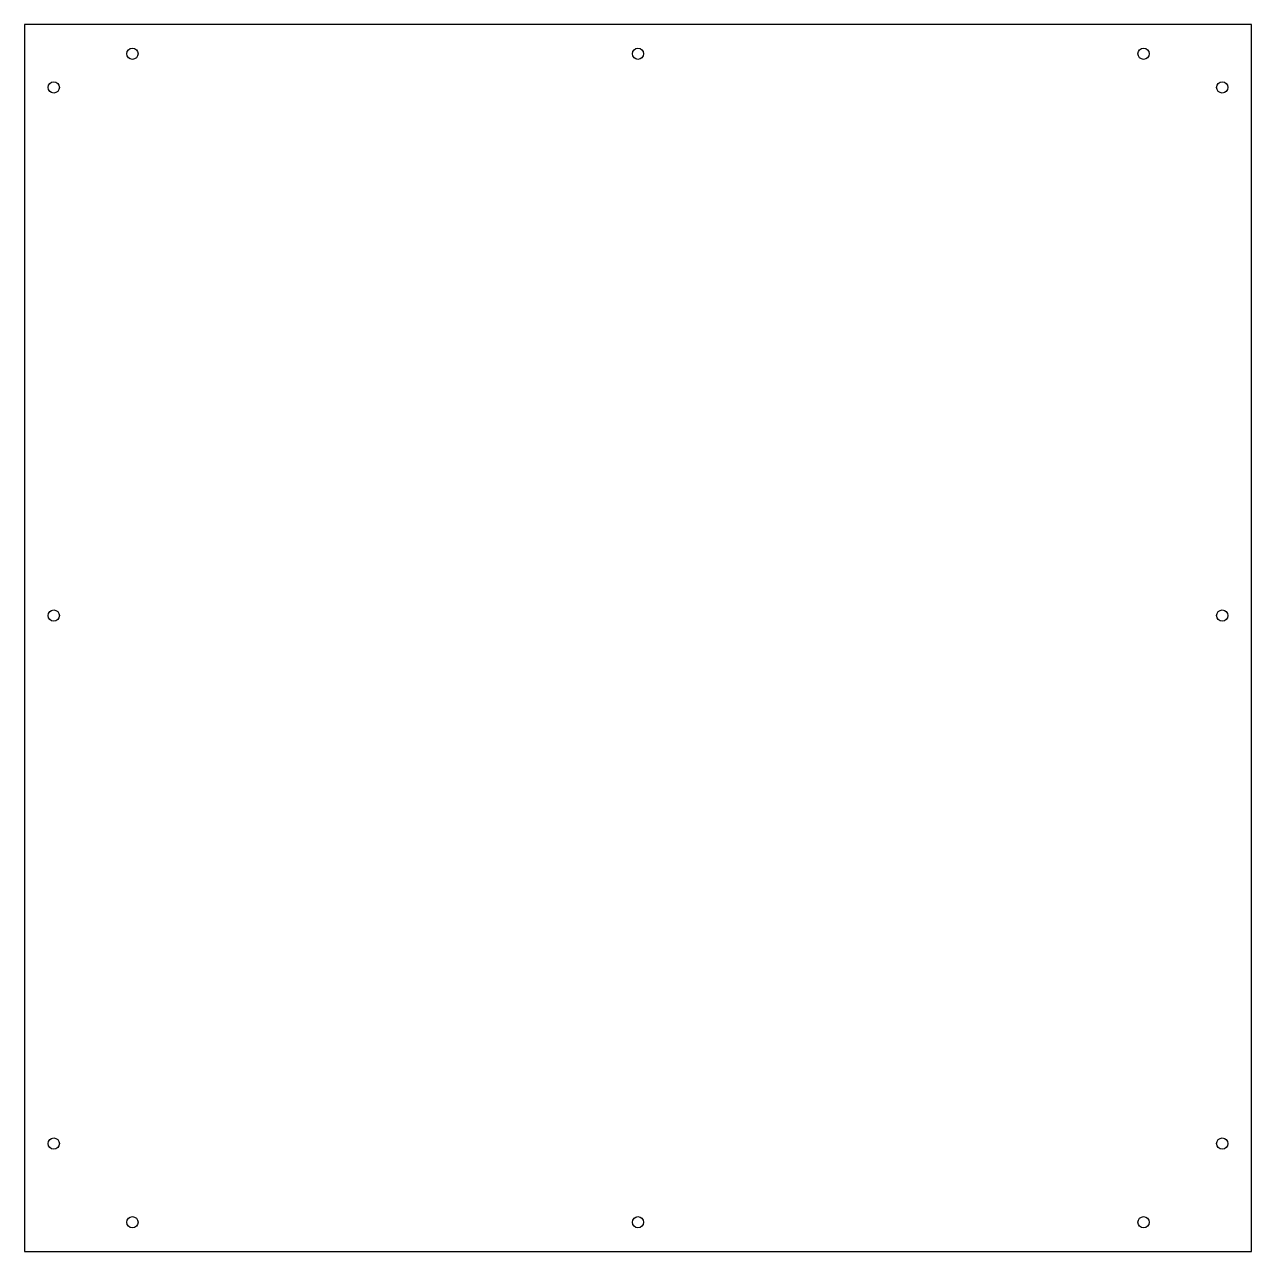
# Model space of a CAD drawing. Header units: millimetres. Extents: x -3 to 543, y -543 to 3.
import ezdxf

# ---------------------------------------------------------------- set-up
doc = ezdxf.new("R2010")
doc.units = ezdxf.units.MM
doc.layers.get('0').update_dxf_attribs({"linetype": 'CONTINUOUS'})

msp = doc.modelspace()

# ---------------------------------------------------------------- linework, layer by layer
msp.add_lwpolyline([(543, 3), (-3, 3), (-3, -543), (543, -543)], close=True)
for centre in [(45, -10), (270, -10), (495, -10), (10, -25), (530, -25), (10, -260), (530, -260), (530, -260), (10, -495), (530, -495), (45, -530), (270, -530), (495, -530)]:
    msp.add_circle(centre, 2.5)

doc.saveas('drawing.dxf')
